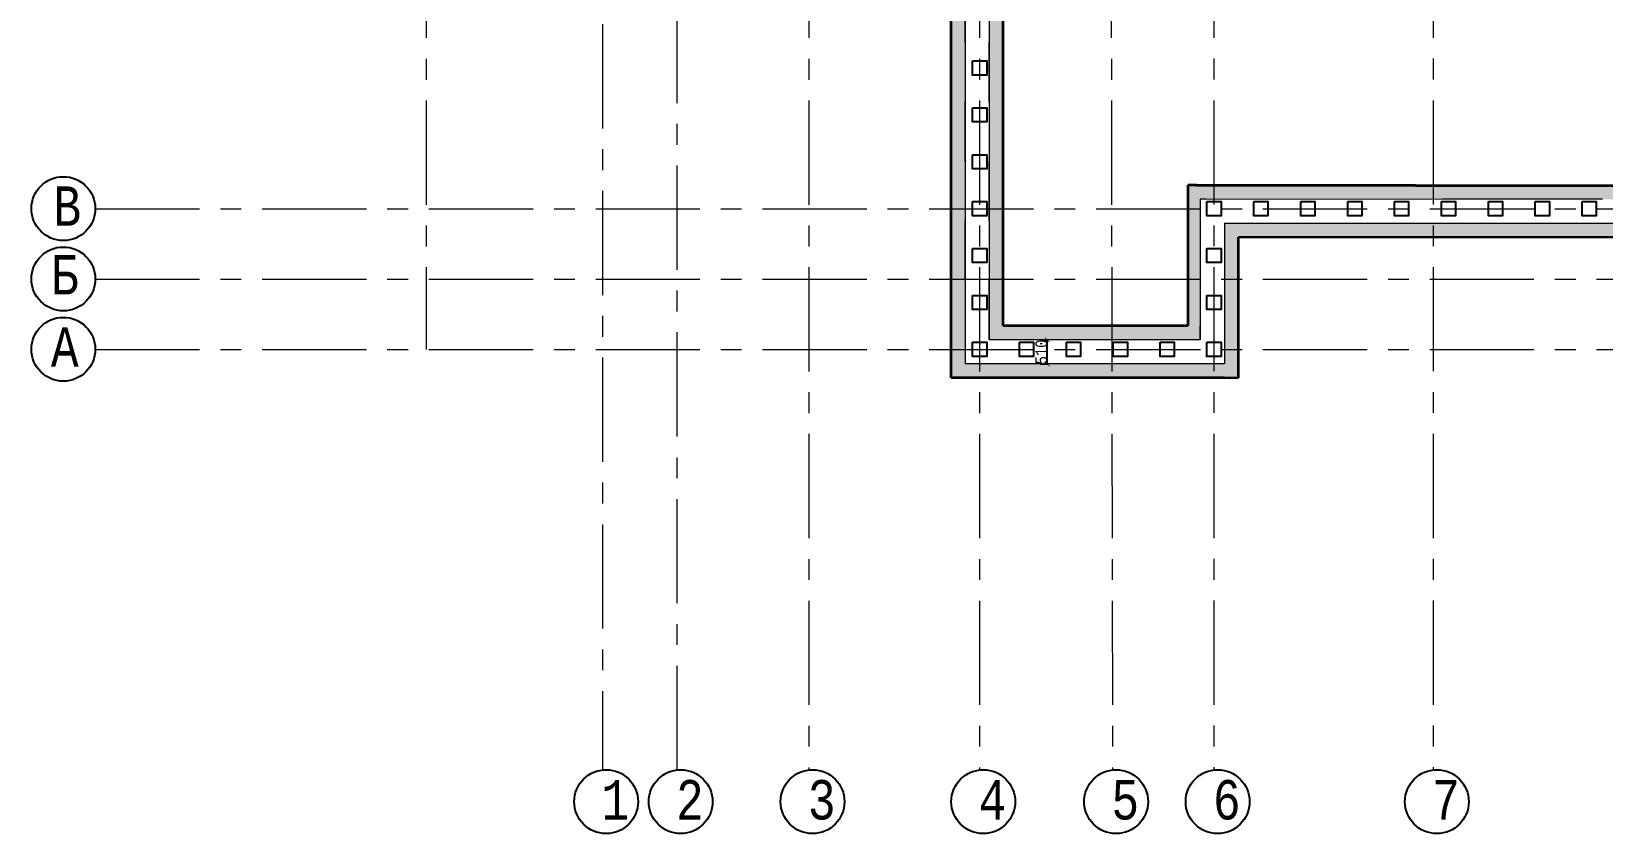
# Model space of a CAD drawing. Header units: millimetres. Extents: x -689206 to 4969298, y -1019800 to 703299.
# Drawn here: x 923171 to 956665, y -524445 to -507336 of the extents above; entities that cross this region are included whole.
import ezdxf

# ---------------------------------------------------------------- set-up
doc = ezdxf.new("R2010")
doc.units = ezdxf.units.MM
doc.linetypes.add('осеваяX2', pattern=[101.6, 63.5, -12.7, 12.7, -12.7])
for name, color, linetype, lineweight in [('несущие', 7, 'Continuous', 30), ('ОКНА', 250, 'Continuous', 20), ('ПЕРЕГОРОДКИ', 252, 'Continuous', 9), ('РАЗМЕРЫ', 7, 'Continuous', 9), ('стены', 7, 'Continuous', 20)]:
    doc.layers.add(name, color=color, linetype=linetype, lineweight=lineweight)
doc.layers.add('сетка', color=104, linetype='Continuous')
doc.styles.add('Аннотативный', font='isocteur.ttf', dxfattribs={"width": 0.7, "height": 250})
doc.dimstyles.new('Аннотативный', dxfattribs={"dimscale": 0, "dimtxt": 250, "dimasz": 100, "dimexe": 1.25, "dimexo": 0.625, "dimtad": 1, "dimdec": 0, "dimtxsty": 'Аннотативный', "dimblk": 'ARCHTICK', "dimcen": 2.5, "dimadec": 0, "dimazin": 0, "dimtfac": 1, "dimtdec": 0, "dimtmove": 0, "dimatfit": 3, "dimfxl": 1, "dimarcsym": 0})
pattern_1 = [(45, (-17702.99, -145217.57), (50.513941, 185.2177825), [238.125, -47.625, 0, -47.625])]

# ---------------------------------------------------------------- blocks, each defined once
blk = doc.blocks.new('_ArchTick')
at = {"color": 0, "linetype": 'ByBlock', "const_width": 0.15}
blk.add_lwpolyline([(-0.5, -0.5), (0.5, 0.5)], dxfattribs=at)
blk = doc.blocks.new('*D4812')
at = {"layer": 'Defpoints', "color": 0, "lineweight": 5, "ltscale": 35, "transparency": 16777216}
for p in [(944677, -513917), (944827, -513917), (944677, -514427)]:
    blk.add_point(p, dxfattribs=at)
at = {"layer": 'РАЗМЕРЫ', "color": 0, "lineweight": -2, "ltscale": 35, "transparency": 16777216}
for p, q in [((944678, -513917), (944828, -513917)), ((944827, -514427), (944827, -513917)), ((944678, -514427), (944828, -514427))]:
    blk.add_line(p, q, dxfattribs=at)
at = {"layer": 'РАЗМЕРЫ', "color": 0, "lineweight": -2, "ltscale": 35, "transparency": 16777216, "xscale": 100, "yscale": 100, "zscale": 100}
for p, rotation in [((944827, -513917), 90), ((944827, -514427), 270)]:
    blk.add_blockref('_ArchTick', p, dxfattribs=dict(at, rotation=rotation))
at = {"layer": 'РАЗМЕРЫ', "color": 0, "lineweight": 5, "ltscale": 35, "transparency": 16777216, "insert": (944701, -514172), "char_height": 250, "attachment_point": 5, "rotation": 90, "style": 'Аннотативный'}
blk.add_mtext('510', dxfattribs=at)

msp = doc.modelspace()

# ---------------------------------------------------------------- hatches: boundary and pattern name
at = {"layer": 'РАЗМЕРЫ', "lineweight": 5, "ltscale": 35}
h = msp.add_hatch(dxfattribs=at)
h.set_pattern_fill('ANSI36', color=0, scale=30)
h.set_pattern_definition(pattern_1)
h.paths.add_polyline_path([(953055.1, -502997.2), (948467, -502997.2), (948380.7, -502915.3), (948380.7, -503250.5), (948429.1, -503297.2), (953055.1, -503297.2)])
h.paths.add_polyline_path([(960265.1, -503807.2), (956285.1, -503807.2), (953055.1, -503807.2), (953055.1, -504107.2), (960265.1, -504107.2)])
h.paths.add_polyline_path([(960265.1, -502997.2), (953055.1, -502997.2), (953055.1, -503297.2), (956024.8, -503297.2), (960265.1, -503297.2)])
h.paths.add_polyline_path([(961585, -502997.2), (960265.1, -502997.2), (960265.1, -503297.2), (961344.8, -503297.2), (961585, -503297.2)])
h.paths.add_polyline_path([(961585, -503807.2), (960265.1, -503807.2), (960265.1, -504107.2), (961585, -504107.2)])
h.paths.add_polyline_path([(946958.8, -502573), (946751.8, -502810.8), (946185.6, -503460.8), (946186, -503667.2), (946399.7, -503667.2), (947038.4, -502932.8), (947789.6, -503667.2), (948057.7, -503667.2)])
h.paths.add_polyline_path([(946186.4, -503912.5), (946186, -503667.2), (946005.8, -503667.2), (943585, -506446.6), (943585, -506615.2), (943885, -506615.2), (943885, -506558.7)])
h.paths.add_polyline_path([(945366.1, -503667.2), (944905.6, -503667.2), (943385, -505330.4), (943385, -505941.8)])
h.paths.add_polyline_path([(946184.5, -502727.7), (946183.7, -502269.3), (944905.6, -503667.2), (945366.1, -503667.2)])
h.paths.add_polyline_path([(946825, -501192.3), (946180.2, -500075.4), (946181.3, -500749.3), (946437, -501192.3), (946437, -501992.3), (946184.9, -502268), (946584.9, -502268), (946825, -501992.3)])
h.paths.add_polyline_path([(946584.9, -502268), (946184.9, -502268), (946183.7, -502269.3), (946184.5, -502727.7)])
h.paths.add_polyline_path([(947635, -501192.3), (946635, -499205.2), (946635, -498623.2), (946336, -498623.2), (946336.1, -499462.1), (947335, -501192.3), (947335, -501992.3), (947335, -502240.5), (947363.4, -502268), (947698.6, -502268), (947635, -502207.6)])
h.paths.add_polyline_path([(947698.6, -502268), (947363.4, -502268), (948380.7, -503250.5), (948380.7, -502915.3)])
h.paths.add_polyline_path([(943885, -506615.2), (943585, -506615.2), (943585, -511117.2), (943885, -511117.2)])
h.paths.add_polyline_path([(943075, -506615.2), (942775, -506615.2), (942775, -511117.2), (943075, -511117.2)])
h.paths.add_polyline_path([(943385, -505941.8), (943385, -505330.4), (942775, -505997.6), (942775, -506297.6), (942775, -506615.2), (943075, -506615.2), (943075, -506495.2), (943075, -506297.7)])
h.paths.add_polyline_path([(943075, -512617.2), (942775, -512617.2), (942775, -514117.2), (943075, -514117.2)])
h.paths.add_polyline_path([(943075, -511377.2), (943075, -511117.2), (942775, -511117.2), (942775, -512617.2), (943075, -512617.2)])
h.paths.add_polyline_path([(943885, -511117.2), (943585, -511117.2), (943585, -511377.2), (943585, -512617.2), (943885, -512617.2)])
h.paths.add_polyline_path([(943885, -512617.2), (943585, -512617.2), (943585, -513917.2), (946202.4, -513917.2), (946201.9, -513617.2), (943885, -513617.2)])
h.paths.add_polyline_path([(943385, -514427.2), (943075, -514427.2), (943075, -514117.2), (942775, -514117.2), (942775, -514727.2), (943385, -514727.2)])
h.paths.add_polyline_path([(946203.2, -514427.2), (943385, -514427.2), (943385, -514727.2), (946203.7, -514727.2)])
h.paths.add_polyline_path([(948380.6, -514427.2), (946203.2, -514427.2), (946203.7, -514727.2), (948380.6, -514727.2)])
h.paths.add_polyline_path([(948085.1, -513617.2), (948085.1, -512617.2), (947825.3, -512617.2), (947825.3, -513617.2), (946201.9, -513617.2), (946202.4, -513917.2), (948085.1, -513917.2)])
h.paths.add_polyline_path([(948085.1, -511117.2), (947825.3, -511117.2), (947825.3, -512617.2), (948085.1, -512617.2)])
h.paths.add_polyline_path([(948903.1, -511727.2), (953055.1, -511721.1), (953055.1, -511427.2), (948603.1, -511427.2), (948603.1, -512617.2), (948903.1, -512617.2)])
h.paths.add_polyline_path([(948903.1, -512617.2), (948603.1, -512617.2), (948603.1, -514117.2), (948903.1, -514117.2)])
h.paths.add_polyline_path([(948903.1, -514117.2), (948603.1, -514117.2), (948603.1, -514427.2), (948380.6, -514427.2), (948380.6, -514727.2), (948603.1, -514727.2), (948903.1, -514727.2)])
h.paths.add_polyline_path([(953055.1, -510620.6), (952675.1, -510620.7), (948380.6, -510617.7), (948380.6, -510921.5), (953055.1, -510917.4)])
h.paths.add_polyline_path([(948380.6, -510617.4), (948004.8, -510617.4), (948004.8, -510617.1), (947825.3, -510617.2), (947825.3, -511117.2), (948085.1, -511117.2), (948085.1, -510917.2), (948205.1, -510917.2), (948380.6, -510917.2)])
h = msp.add_hatch(dxfattribs=at)
h.set_pattern_fill('ANSI36', color=0, scale=30)
h.set_pattern_definition(pattern_1)
h.paths.add_polyline_path([(960265.1, -510618.6), (953055.1, -510620.6), (953055.1, -510917.4), (953255.1, -510917.2), (956665, -510917.3), (960060.8, -510917.2), (960265.1, -510917.3)])
h.paths.add_polyline_path([(960265.1, -511427.2), (960155.5, -511427.2), (953055.1, -511427.2), (953055.1, -511721.1), (960265.1, -511710.4)])
h.paths.add_polyline_path([(961585, -511427.2), (960265.1, -511427.2), (960265.1, -511710.4), (961585, -511708.4)])
h.paths.add_polyline_path([(964725.1, -511427.2), (961585, -511427.2), (961585, -511708.4), (964421, -511704.2), (964421, -512617.2), (964725.1, -512617.2)])
h.paths.add_polyline_path([(964725.1, -512617.2), (964421, -512617.2), (964421, -514117.2), (964726.5, -514117.2), (964725.1, -513157.2)])
h.paths.add_polyline_path([(964726.5, -514117.2), (964421, -514117.2), (964421, -514435.9), (964421, -514735.9), (965035.1, -514735.9), (965035.1, -514435), (964727, -514435.4)])
h.paths.add_polyline_path([(966184.8, -513617.5), (965535.1, -513617.5), (965535.1, -512617.2), (965235.1, -512617.2), (965235.1, -513917.2), (966184.8, -513917.2)])
h.paths.add_polyline_path([(969735.1, -512617.2), (969435.1, -512617.2), (969435.1, -513617.5), (966184.8, -513617.5), (966184.8, -513917.2), (969735.1, -513917.2)])
h.paths.add_polyline_path([(969925.1, -514427.7), (966184.8, -514433.3), (966184.8, -514735.9), (969925.1, -514735.9)])
h.paths.add_polyline_path([(966184.8, -514433.5), (965995.1, -514433.5), (965035.1, -514435), (965035.1, -514735.9), (966184.8, -514735.9)])
h.paths.add_polyline_path([(965535.1, -511117.2), (965235.1, -511117.2), (965235.1, -512617.2), (965535.1, -512617.2)])
h.paths.add_polyline_path([(965535.1, -510617.2), (965235.1, -510617.2), (965035.1, -510617.3), (965035.1, -510917.2), (965235.1, -510917.2), (965235.1, -511117.2), (965535.1, -511117.2)])

# ---------------------------------------------------------------- linework, layer by layer
at = {"layer": 'несущие', "lineweight": 13}
msp.add_line((948205.1, -510917.2), (948085.1, -510917.2), dxfattribs=at)
at = {"layer": 'несущие', "lineweight": 15}
for p, q in [((953255.1, -510917.2), (948205.1, -510921.6)), ((956665, -510917.3), (953255.1, -510917.2)), ((948602.2, -511427.2), (964725.1, -511427.2)), ((948603.1, -511427.2), (948603.1, -514427.2))]:
    msp.add_line(p, q, dxfattribs=at)
at = {"layer": 'ОКНА', "color": 0}
msp.add_line((943585, -513469.7), (943585, -513669.7), dxfattribs=at)
at = {"layer": 'ПЕРЕГОРОДКИ', "linetype": 'ByBlock', "lineweight": 15}
for p, q in [((948085.1, -513917.2), (943585, -513917.2)), ((948603.1, -514427.2), (943075, -514427.2))]:
    msp.add_line(p, q, dxfattribs=at)
at = {"layer": 'РАЗМЕРЫ', "linetype": 'осеваяX2', "lineweight": 5, "ltscale": 35}
for p, q in [((936935, -523087.6), (936935, -473249.9)), ((939745.7, -473249.9), (939745.7, -523087.6)), ((946137.1, -473249.9), (946217.2, -523087.6)), ((948381.1, -473246.3), (948380.5, -523087.6)), ((953055.1, -473246.3), (953055.1, -523087.6)), ((935345.7, -485845.2), (935345.7, -523087.6))]:
    msp.add_line(p, q, dxfattribs=at)
at = {"layer": 'РАЗМЕРЫ', "lineweight": 35, "ltscale": 35}
for p, q in [((942775, -514727.2), (942775, -506297.6)), ((943885, -513617.2), (943885, -506558.7)), ((948004.8, -510617.1), (947825.3, -510617.2)), ((948004.8, -510617.4), (952675.1, -510617.4)), ((952675.1, -510620.7), (965235.1, -510617.2)), ((948903.1, -511727.2), (964421, -511704.2)), ((948903.1, -514727.2), (948903.1, -511727.2)), ((947825.3, -513617.2), (943885, -513617.2)), ((948603.1, -514727.2), (942775, -514727.2))]:
    msp.add_line(p, q, dxfattribs=at)
at = {"layer": 'РАЗМЕРЫ', "linetype": 'ByBlock', "lineweight": 15, "ltscale": 35}
for p, q in [((943075, -507567.2), (943075, -506495.2)), ((948603.1, -512187.2), (948603.1, -513457.2))]:
    msp.add_line(p, q, dxfattribs=at)
at = {"layer": 'РАЗМЕРЫ', "linetype": 'ByBlock', "lineweight": 9, "ltscale": 35}
for p, q in [((943585, -508837.2), (943585, -507567.2)), ((943075, -510107.2), (943075, -508837.2)), ((943585, -511377.2), (943585, -510107.2)), ((943075, -512647.2), (943075, -511377.2))]:
    msp.add_line(p, q, dxfattribs=at)
at = {"layer": 'РАЗМЕРЫ', "linetype": 'ByBlock', "lineweight": 13, "ltscale": 35}
msp.add_line((948085.1, -510917.2), (948085.1, -512187.2), dxfattribs=at)
at = {"layer": 'РАЗМЕРЫ', "linetype": 'ByBlock', "lineweight": 18, "ltscale": 35}
msp.add_line((943585, -513917.2), (943585, -512647.2), dxfattribs=at)
at = {"layer": 'РАЗМЕРЫ', "lineweight": 13, "ltscale": 35}
for p, q in [((943585, -513917.2), (943585, -513617.2)), ((948085.1, -513917.2), (948085.1, -513617.2))]:
    msp.add_line(p, q, dxfattribs=at)
at = {"layer": 'РАЗМЕРЫ', "lineweight": 30, "ltscale": 35}
msp.add_line((948603.1, -514727.2), (948903.1, -514727.2), dxfattribs=at)
at = {"layer": 'сетка', "color": 0}
for centre in [(923851.6, -511115), (923851.6, -512615), (923851.6, -514115), (935422.6, -523763.9), (937011.9, -523763.9), (939822.6, -523763.9), (943461.9, -523763.9), (946294, -523763.9), (948458, -523763.9), (953131.9, -523763.9)]:
    msp.add_circle(centre, 680.7, dxfattribs=at)
at = {"layer": 'стены', "linetype": 'осеваяX2', "lineweight": 5, "ltscale": 35}
for p, q in [((931585, -473249.9), (931585, -514117.2)), ((943385, -473249.9), (943385, -523087.6)), ((924532.3, -511117.2), (991585, -511117.2)), ((924532.3, -512617.2), (991585, -512617.2)), ((924532.3, -514117.2), (991585, -514117.2))]:
    msp.add_line(p, q, dxfattribs=at)
at = {"layer": 'стены', "lineweight": 15}
for p, q in [((943075, -506297.7), (943075, -514427.2)), ((943585, -506446.6), (943585, -513917.2)), ((948085.1, -510917.2), (948085.1, -513917.2))]:
    msp.add_line(p, q, dxfattribs=at)
at = {"layer": 'стены', "lineweight": 35}
msp.add_line((947825.3, -510617.2), (947825.3, -513617.2), dxfattribs=at)
at = {"layer": 'стены'}
msp.add_line((943075, -512384.7), (943075, -513055.2), dxfattribs=at)
at = {"layer": 'стены', "lineweight": 25}
for points in [[(943235, -507967.2), (943535, -507967.2), (943535, -508267.2), (943235, -508267.2)], [(943235, -508967.2), (943535, -508967.2), (943535, -509267.2), (943235, -509267.2)], [(943235, -509967.2), (943535, -509967.2), (943535, -510267.2), (943235, -510267.2)], [(943235, -510967.2), (943535, -510967.2), (943535, -511267.2), (943235, -511267.2)], [(948231.1, -510967.2), (948531.1, -510967.2), (948531.1, -511267.2), (948231.1, -511267.2)], [(949231.1, -510967.2), (949531.1, -510967.2), (949531.1, -511267.2), (949231.1, -511267.2)], [(950231.1, -510967.2), (950531.1, -510967.2), (950531.1, -511267.2), (950231.1, -511267.2)], [(951231.1, -510967.2), (951531.1, -510967.2), (951531.1, -511267.2), (951231.1, -511267.2)], [(952231.1, -510967.2), (952531.1, -510967.2), (952531.1, -511267.2), (952231.1, -511267.2)], [(953231.1, -510967.2), (953531.1, -510967.2), (953531.1, -511267.2), (953231.1, -511267.2)], [(954231.1, -510967.2), (954531.1, -510967.2), (954531.1, -511267.2), (954231.1, -511267.2)], [(955231.1, -510967.2), (955531.1, -510967.2), (955531.1, -511267.2), (955231.1, -511267.2)], [(956231.1, -510967.2), (956531.1, -510967.2), (956531.1, -511267.2), (956231.1, -511267.2)], [(943235, -511967.2), (943535, -511967.2), (943535, -512267.2), (943235, -512267.2)], [(948231.1, -511967.2), (948531.1, -511967.2), (948531.1, -512267.2), (948231.1, -512267.2)], [(943235, -512967.2), (943535, -512967.2), (943535, -513267.2), (943235, -513267.2)], [(948231.1, -512967.2), (948531.1, -512967.2), (948531.1, -513267.2), (948231.1, -513267.2)], [(943235, -513967.2), (943535, -513967.2), (943535, -514267.2), (943235, -514267.2)], [(944235, -513967.2), (944535, -513967.2), (944535, -514267.2), (944235, -514267.2)], [(945235, -513967.2), (945535, -513967.2), (945535, -514267.2), (945235, -514267.2)], [(946235, -513967.2), (946535, -513967.2), (946535, -514267.2), (946235, -514267.2)], [(947235, -513967.2), (947535, -513967.2), (947535, -514267.2), (947235, -514267.2)], [(948231.1, -513967.2), (948531.1, -513967.2), (948531.1, -514267.2), (948231.1, -514267.2)]]:
    msp.add_lwpolyline(points, close=True, dxfattribs=at)

# ---------------------------------------------------------------- texts
at = {"layer": 'РАЗМЕРЫ', "lineweight": 5, "ltscale": 35, "char_height": 841.3, "width": 7009.377, "attachment_point": 1, "style": 'Аннотативный'}
for s, insert in [('В', (923641.7, -510640.9)), ('Б', (923586.6, -512105.5)), ('А', (923586.6, -513645.5)), ('1', (935323.7, -523302.9)), ('2', (936913, -523302.9)), ('3', (939723.7, -523302.9)), ('4', (943363, -523302.9)), ('5', (946195.2, -523302.9)), ('6', (948359.2, -523302.9)), ('7', (953033.1, -523302.9))]:
    msp.add_mtext(s, dxfattribs=dict(at, insert=insert))

# ---------------------------------------------------------------- dimensions: what is measured, and where the dimension line sits
at = {"layer": 'РАЗМЕРЫ', "lineweight": 5, "ltscale": 35}
dim = msp.add_linear_dim(base=(944827, -513917.2), p1=(944677, -514427.2), p2=(944677, -513917.2), angle=90, dimstyle='Аннотативный', dxfattribs=at)
dim.commit()
dim.dimension.update_dxf_attribs({"geometry": '*D4812', "text_midpoint": (944701.4, -514172.2)})

doc.saveas('drawing.dxf')
